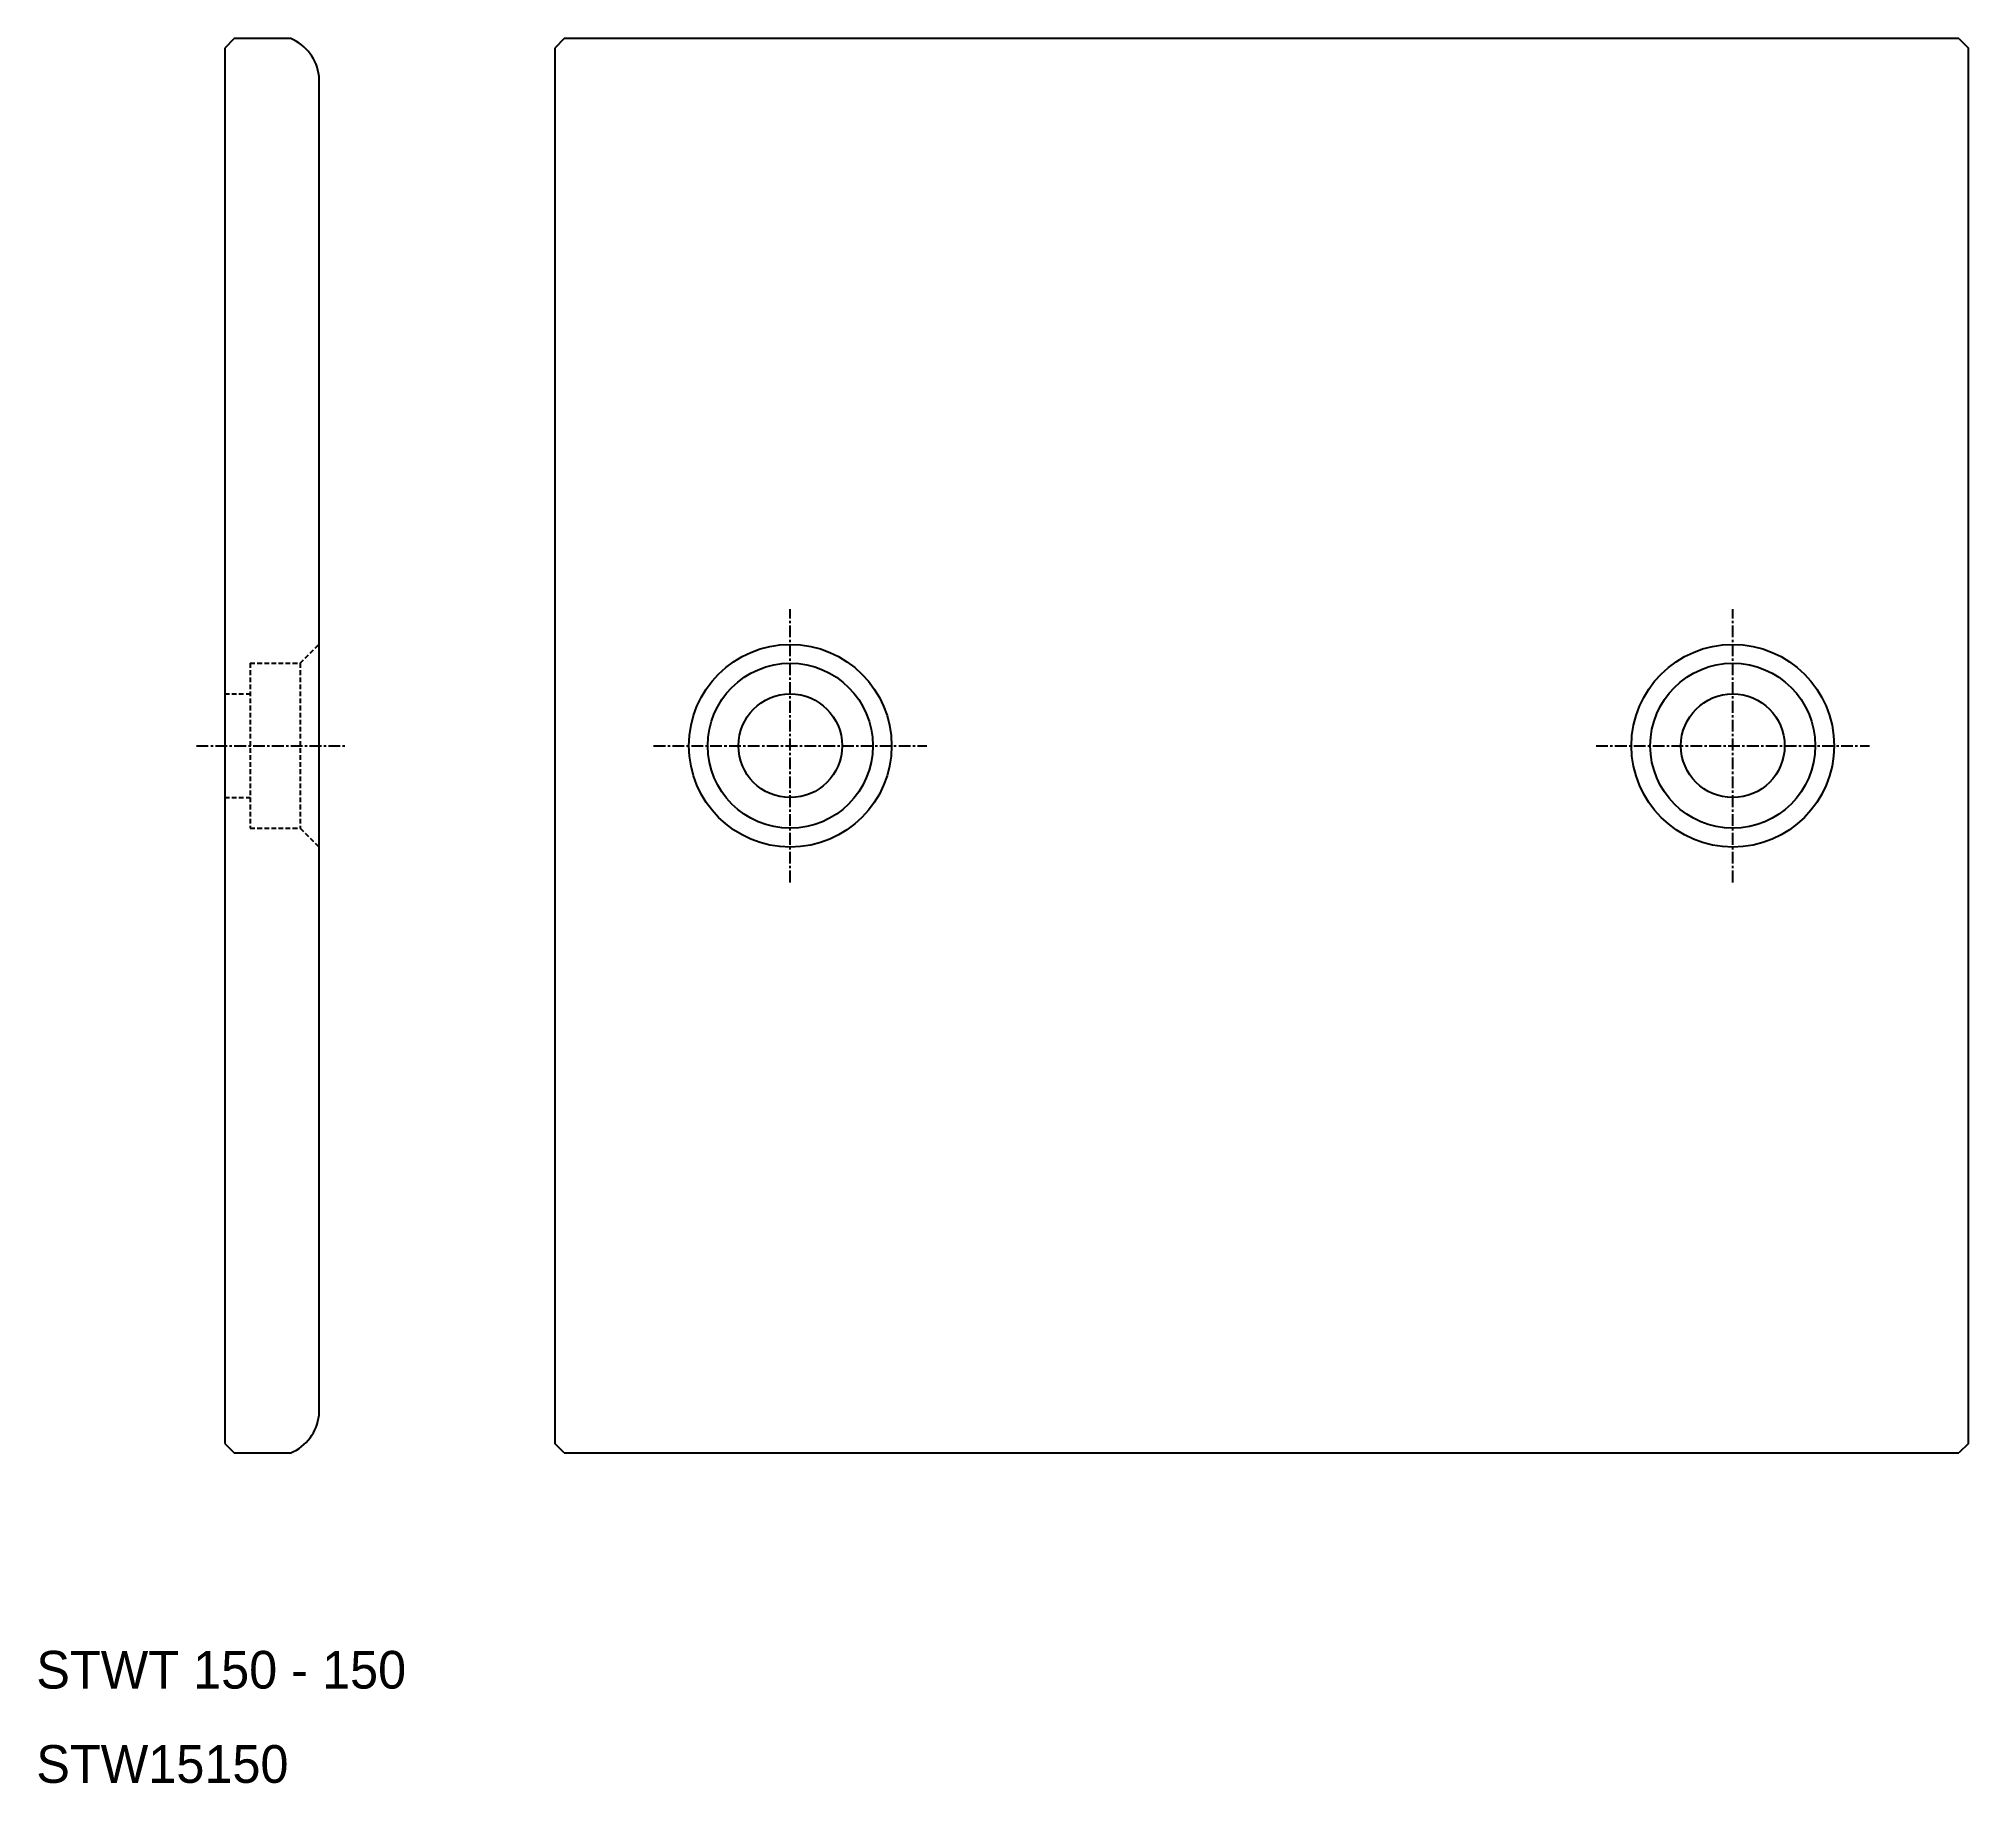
# Model space of a CAD drawing. Extents: x 10 to 215, y 10 to 195.
import ezdxf

# ---------------------------------------------------------------- set-up
doc = ezdxf.new("R2010")
doc.units = 0
doc.linetypes.add('CENTER', pattern=[2, 1.25, -0.25, 0.25, -0.25])
doc.linetypes.add('DASHED', pattern=[0.75, 0.5, -0.25])
doc.layers.get('0').update_dxf_attribs({"linetype": 'CONTINUOUS'})
doc.layers.add('CENTER', color=1, linetype='CENTER')

msp = doc.modelspace()

# ---------------------------------------------------------------- linework, layer by layer
at = {"color": 7, "linetype": 'CONTINUOUS'}
for p, q in [((31, 195), (30, 194)), ((37, 195), (31, 195)), ((66, 195), (65, 194)), ((214, 195), (66, 195)), ((214, 195), (215, 194)), ((30, 194), (30, 46)), ((65, 194), (65, 46)), ((215, 46), (215, 194)), ((40, 49), (40, 191)), ((30, 46), (31, 45)), ((66, 45), (65, 46)), ((215, 46), (214, 45)), ((31, 45), (37, 45)), ((66, 45), (214, 45))]:
    msp.add_line(p, q, dxfattribs=at)
at = {"color": 3, "linetype": 'DASHED'}
for p, q in [((38, 128.75), (40, 130.75)), ((32.7, 128.75), (32.7, 111.25)), ((32.7, 128.75), (38, 128.75)), ((38, 128.75), (38, 111.25)), ((30, 125.5), (32.7, 125.5)), ((30, 114.5), (32.7, 114.5)), ((32.7, 111.25), (38, 111.25)), ((38, 111.25), (40, 109.25))]:
    msp.add_line(p, q, dxfattribs=at)
at = {"color": 7, "linetype": 'CONTINUOUS'}
for centre, radius in [((90, 120), 10.75), ((190, 120), 10.75), ((90, 120), 8.75), ((190, 120), 8.75), ((90, 120), 5.5), ((190, 120), 5.5)]:
    msp.add_circle(centre, radius, dxfattribs=at)
for centre, start, end in [((35.04, 190.4), 6.8699, 66.8699), ((35.04, 49.6), 293.1301, 353.1301)]:
    msp.add_arc(centre, 5, start, end, dxfattribs=at)
at = {"layer": 'CENTER', "color": 1, "linetype": 'CENTER'}
for p, q in [((90, 105.5), (90, 134.5)), ((190, 105.5), (190, 134.5)), ((27, 120), (43, 120)), ((75.5, 120), (104.5, 120)), ((175.5, 120), (204.5, 120))]:
    msp.add_line(p, q, dxfattribs=at)

# ---------------------------------------------------------------- texts
at = {"color": 7, "linetype": 'CONTINUOUS'}
for s, p in [('STWT 150 - 150', (10, 20)), ('STW15150', (10, 10))]:
    msp.add_text(s, height=4, dxfattribs=at).set_placement(p)

doc.saveas('drawing.dxf')
